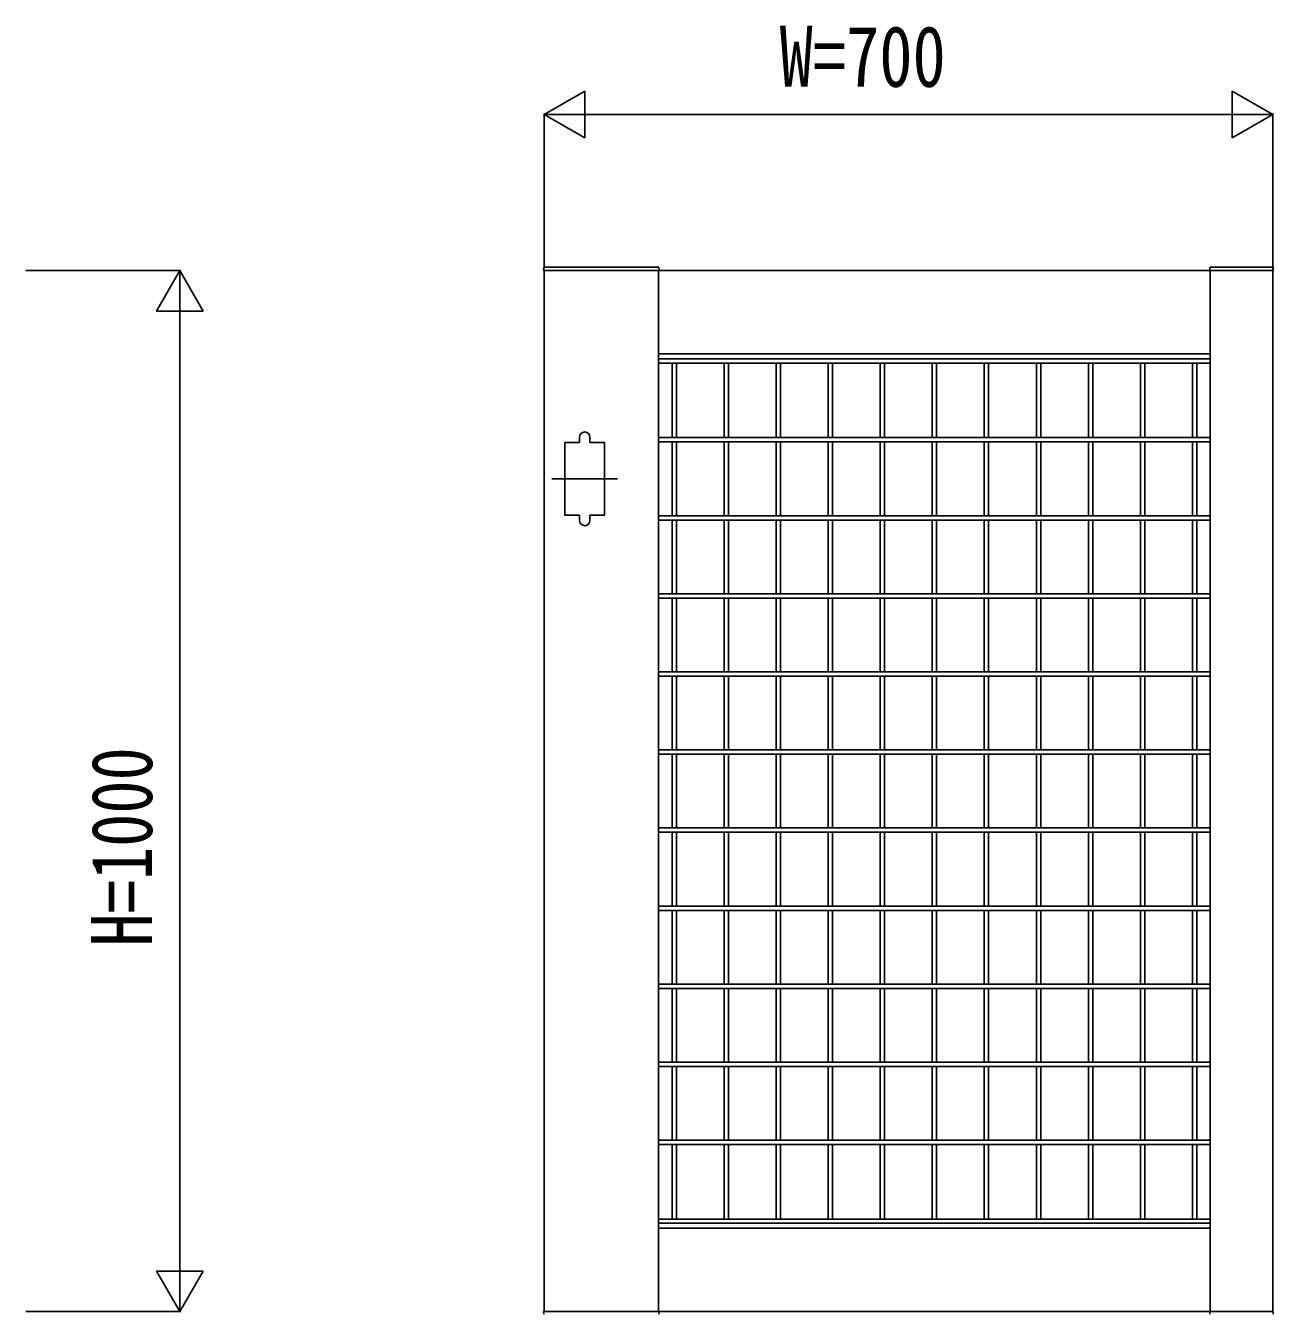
# Model space of a CAD drawing. Units: millimetres, scale not verified. Extents: x -8410 to 8410, y -5940 to 5940.
# Drawn here: x -1208 to -9, y 2347 to 3585 of the extents above; entities that cross this region are included whole.
import ezdxf
from ezdxf.enums import TextEntityAlignment as Align

# ---------------------------------------------------------------- set-up
doc = ezdxf.new("R2010")
doc.units = ezdxf.units.MM
doc.header["$LTSCALE"] = 30
doc.layers.add('0-2_YKK_A1', color=4, linetype='Continuous')
doc.layers.add('0-3_YKK_D', color=6, linetype='Continuous')
doc.styles.add('ＭＳ ゴシック', font='')
doc.styles.get('ＭＳ ゴシック').set_extended_font_data('MS Gothic')

msp = doc.modelspace()

# ---------------------------------------------------------------- linework, layer by layer
at = {"layer": '0-2_YKK_A1'}
for p, q in [((-710.33, 3352.55), (-710.46, 3350)), ((-710.46, 3350), (-599.46, 3350)), ((-709.33, 3353.5), (-600.59, 3353.5)), ((-599.96, 2350), (-599.96, 3350)), ((-599.59, 3352.55), (-599.46, 3350)), ((-70.33, 3352.55), (-70.46, 3350)), ((-9.46, 3350), (-70.46, 3350)), ((-69.96, 2350), (-69.96, 3350)), ((-10.59, 3353.5), (-69.33, 3353.5)), ((-9.59, 3352.55), (-9.46, 3350)), ((-69.96, 3270), (-599.96, 3270)), ((-599.96, 3265.2), (-69.96, 3265.2)), ((-599.96, 3261.2), (-69.96, 3261.2)), ((-587.06, 3189.6), (-587.06, 3261.2)), ((-582.86, 3189.6), (-582.86, 3261.2)), ((-537.06, 3189.6), (-537.06, 3261.2)), ((-532.86, 3189.6), (-532.86, 3261.2)), ((-487.06, 3189.6), (-487.06, 3261.2)), ((-482.86, 3189.6), (-482.86, 3261.2)), ((-437.06, 3189.6), (-437.06, 3261.2)), ((-432.86, 3189.6), (-432.86, 3261.2)), ((-387.06, 3189.6), (-387.06, 3261.2)), ((-382.86, 3189.6), (-382.86, 3261.2)), ((-337.06, 3189.6), (-337.06, 3261.2)), ((-332.86, 3189.6), (-332.86, 3261.2)), ((-287.06, 3189.6), (-287.06, 3261.2)), ((-282.86, 3189.6), (-282.86, 3261.2)), ((-237.06, 3189.6), (-237.06, 3261.2)), ((-232.86, 3189.6), (-232.86, 3261.2)), ((-187.06, 3189.6), (-187.06, 3261.2)), ((-182.86, 3189.6), (-182.86, 3261.2)), ((-137.06, 3189.6), (-137.06, 3261.2)), ((-132.86, 3189.6), (-132.86, 3261.2)), ((-87.06, 3189.6), (-87.06, 3261.2)), ((-82.86, 3189.6), (-82.86, 3261.2)), ((-675.96, 3185), (-675.96, 3190)), ((-665.96, 3185), (-665.96, 3190)), ((-599.96, 3189.6), (-69.96, 3189.6)), ((-599.96, 3185.4), (-69.96, 3185.4)), ((-587.06, 3185.4), (-587.06, 3114.6)), ((-582.86, 3185.4), (-582.86, 3114.6)), ((-537.06, 3185.4), (-537.06, 3114.6)), ((-532.86, 3185.4), (-532.86, 3114.6)), ((-487.06, 3185.4), (-487.06, 3114.6)), ((-482.86, 3185.4), (-482.86, 3114.6)), ((-437.06, 3185.4), (-437.06, 3114.6)), ((-432.86, 3185.4), (-432.86, 3114.6)), ((-387.06, 3185.4), (-387.06, 3114.6)), ((-382.86, 3185.4), (-382.86, 3114.6)), ((-337.06, 3185.4), (-337.06, 3114.6)), ((-332.86, 3185.4), (-332.86, 3114.6)), ((-287.06, 3185.4), (-287.06, 3114.6)), ((-282.86, 3185.4), (-282.86, 3114.6)), ((-237.06, 3185.4), (-237.06, 3114.6)), ((-232.86, 3185.4), (-232.86, 3114.6)), ((-187.06, 3185.4), (-187.06, 3114.6)), ((-182.86, 3185.4), (-182.86, 3114.6)), ((-137.06, 3185.4), (-137.06, 3114.6)), ((-132.86, 3185.4), (-132.86, 3114.6)), ((-87.06, 3185.4), (-87.06, 3114.6)), ((-82.86, 3185.4), (-82.86, 3114.6)), ((-639.46, 3150), (-702.46, 3150)), ((-675.96, 3115), (-675.96, 3110)), ((-665.96, 3115), (-665.96, 3110)), ((-599.96, 3114.6), (-69.96, 3114.6)), ((-599.96, 3110.4), (-69.96, 3110.4)), ((-587.06, 3110.4), (-587.06, 3039.6)), ((-582.86, 3110.4), (-582.86, 3039.6)), ((-537.06, 3110.4), (-537.06, 3039.6)), ((-532.86, 3110.4), (-532.86, 3039.6)), ((-487.06, 3110.4), (-487.06, 3039.6)), ((-482.86, 3110.4), (-482.86, 3039.6)), ((-437.06, 3110.4), (-437.06, 3039.6)), ((-432.86, 3110.4), (-432.86, 3039.6)), ((-387.06, 3110.4), (-387.06, 3039.6)), ((-382.86, 3110.4), (-382.86, 3039.6)), ((-337.06, 3110.4), (-337.06, 3039.6)), ((-332.86, 3110.4), (-332.86, 3039.6)), ((-287.06, 3110.4), (-287.06, 3039.6)), ((-282.86, 3110.4), (-282.86, 3039.6)), ((-237.06, 3110.4), (-237.06, 3039.6)), ((-232.86, 3110.4), (-232.86, 3039.6)), ((-187.06, 3110.4), (-187.06, 3039.6)), ((-182.86, 3110.4), (-182.86, 3039.6)), ((-137.06, 3110.4), (-137.06, 3039.6)), ((-132.86, 3110.4), (-132.86, 3039.6)), ((-87.06, 3110.4), (-87.06, 3039.6)), ((-82.86, 3110.4), (-82.86, 3039.6)), ((-599.96, 3039.6), (-69.96, 3039.6)), ((-599.96, 3035.4), (-69.96, 3035.4)), ((-587.06, 3035.4), (-587.06, 2964.6)), ((-582.86, 3035.4), (-582.86, 2964.6)), ((-537.06, 3035.4), (-537.06, 2964.6)), ((-532.86, 3035.4), (-532.86, 2964.6)), ((-487.06, 3035.4), (-487.06, 2964.6)), ((-482.86, 3035.4), (-482.86, 2964.6)), ((-437.06, 3035.4), (-437.06, 2964.6)), ((-432.86, 3035.4), (-432.86, 2964.6)), ((-387.06, 3035.4), (-387.06, 2964.6)), ((-382.86, 3035.4), (-382.86, 2964.6)), ((-337.06, 3035.4), (-337.06, 2964.6)), ((-332.86, 3035.4), (-332.86, 2964.6)), ((-287.06, 3035.4), (-287.06, 2964.6)), ((-282.86, 3035.4), (-282.86, 2964.6)), ((-237.06, 3035.4), (-237.06, 2964.6)), ((-232.86, 3035.4), (-232.86, 2964.6)), ((-187.06, 3035.4), (-187.06, 2964.6)), ((-182.86, 3035.4), (-182.86, 2964.6)), ((-137.06, 3035.4), (-137.06, 2964.6)), ((-132.86, 3035.4), (-132.86, 2964.6)), ((-87.06, 3035.4), (-87.06, 2964.6)), ((-82.86, 3035.4), (-82.86, 2964.6)), ((-599.96, 2964.6), (-69.96, 2964.6)), ((-599.96, 2960.4), (-69.96, 2960.4)), ((-587.06, 2960.4), (-587.06, 2889.6)), ((-582.86, 2960.4), (-582.86, 2889.6)), ((-537.06, 2960.4), (-537.06, 2889.6)), ((-532.86, 2960.4), (-532.86, 2889.6)), ((-487.06, 2960.4), (-487.06, 2889.6)), ((-482.86, 2960.4), (-482.86, 2889.6)), ((-437.06, 2960.4), (-437.06, 2889.6)), ((-432.86, 2960.4), (-432.86, 2889.6)), ((-387.06, 2960.4), (-387.06, 2889.6)), ((-382.86, 2960.4), (-382.86, 2889.6)), ((-337.06, 2960.4), (-337.06, 2889.6)), ((-332.86, 2960.4), (-332.86, 2889.6)), ((-287.06, 2960.4), (-287.06, 2889.6)), ((-282.86, 2960.4), (-282.86, 2889.6)), ((-237.06, 2960.4), (-237.06, 2889.6)), ((-232.86, 2960.4), (-232.86, 2889.6)), ((-187.06, 2960.4), (-187.06, 2889.6)), ((-182.86, 2960.4), (-182.86, 2889.6)), ((-137.06, 2960.4), (-137.06, 2889.6)), ((-132.86, 2960.4), (-132.86, 2889.6)), ((-87.06, 2960.4), (-87.06, 2889.6)), ((-82.86, 2960.4), (-82.86, 2889.6)), ((-599.96, 2889.6), (-69.96, 2889.6)), ((-599.96, 2885.4), (-69.96, 2885.4)), ((-587.06, 2885.4), (-587.06, 2814.6)), ((-582.86, 2885.4), (-582.86, 2814.6)), ((-537.06, 2885.4), (-537.06, 2814.6)), ((-532.86, 2885.4), (-532.86, 2814.6)), ((-487.06, 2885.4), (-487.06, 2814.6)), ((-482.86, 2885.4), (-482.86, 2814.6)), ((-437.06, 2885.4), (-437.06, 2814.6)), ((-432.86, 2885.4), (-432.86, 2814.6)), ((-387.06, 2885.4), (-387.06, 2814.6)), ((-382.86, 2885.4), (-382.86, 2814.6)), ((-337.06, 2885.4), (-337.06, 2814.6)), ((-332.86, 2885.4), (-332.86, 2814.6)), ((-287.06, 2885.4), (-287.06, 2814.6)), ((-282.86, 2885.4), (-282.86, 2814.6)), ((-237.06, 2885.4), (-237.06, 2814.6)), ((-232.86, 2885.4), (-232.86, 2814.6)), ((-187.06, 2885.4), (-187.06, 2814.6)), ((-182.86, 2885.4), (-182.86, 2814.6)), ((-137.06, 2885.4), (-137.06, 2814.6)), ((-132.86, 2885.4), (-132.86, 2814.6)), ((-87.06, 2885.4), (-87.06, 2814.6)), ((-82.86, 2885.4), (-82.86, 2814.6)), ((-599.96, 2814.6), (-69.96, 2814.6)), ((-599.96, 2810.4), (-69.96, 2810.4)), ((-587.06, 2810.4), (-587.06, 2739.6)), ((-582.86, 2810.4), (-582.86, 2739.6)), ((-537.06, 2810.4), (-537.06, 2739.6)), ((-532.86, 2810.4), (-532.86, 2739.6)), ((-487.06, 2810.4), (-487.06, 2739.6)), ((-482.86, 2810.4), (-482.86, 2739.6)), ((-437.06, 2810.4), (-437.06, 2739.6)), ((-432.86, 2810.4), (-432.86, 2739.6)), ((-387.06, 2810.4), (-387.06, 2739.6)), ((-382.86, 2810.4), (-382.86, 2739.6)), ((-337.06, 2810.4), (-337.06, 2739.6)), ((-332.86, 2810.4), (-332.86, 2739.6)), ((-287.06, 2810.4), (-287.06, 2739.6)), ((-282.86, 2810.4), (-282.86, 2739.6)), ((-237.06, 2810.4), (-237.06, 2739.6)), ((-232.86, 2810.4), (-232.86, 2739.6)), ((-187.06, 2810.4), (-187.06, 2739.6)), ((-182.86, 2810.4), (-182.86, 2739.6)), ((-137.06, 2810.4), (-137.06, 2739.6)), ((-132.86, 2810.4), (-132.86, 2739.6)), ((-87.06, 2810.4), (-87.06, 2739.6)), ((-82.86, 2810.4), (-82.86, 2739.6)), ((-599.96, 2739.6), (-69.96, 2739.6)), ((-599.96, 2735.4), (-69.96, 2735.4)), ((-587.06, 2735.4), (-587.06, 2664.6)), ((-582.86, 2735.4), (-582.86, 2664.6)), ((-537.06, 2735.4), (-537.06, 2664.6)), ((-532.86, 2735.4), (-532.86, 2664.6)), ((-487.06, 2735.4), (-487.06, 2664.6)), ((-482.86, 2735.4), (-482.86, 2664.6)), ((-437.06, 2735.4), (-437.06, 2664.6)), ((-432.86, 2735.4), (-432.86, 2664.6)), ((-387.06, 2735.4), (-387.06, 2664.6)), ((-382.86, 2735.4), (-382.86, 2664.6)), ((-337.06, 2735.4), (-337.06, 2664.6)), ((-332.86, 2735.4), (-332.86, 2664.6)), ((-287.06, 2735.4), (-287.06, 2664.6)), ((-282.86, 2735.4), (-282.86, 2664.6)), ((-237.06, 2735.4), (-237.06, 2664.6)), ((-232.86, 2735.4), (-232.86, 2664.6)), ((-187.06, 2735.4), (-187.06, 2664.6)), ((-182.86, 2735.4), (-182.86, 2664.6)), ((-137.06, 2735.4), (-137.06, 2664.6)), ((-132.86, 2735.4), (-132.86, 2664.6)), ((-87.06, 2735.4), (-87.06, 2664.6)), ((-82.86, 2735.4), (-82.86, 2664.6)), ((-599.96, 2664.6), (-69.96, 2664.6)), ((-599.96, 2660.4), (-69.96, 2660.4)), ((-587.06, 2660.4), (-587.06, 2589.6)), ((-582.86, 2660.4), (-582.86, 2589.6)), ((-537.06, 2660.4), (-537.06, 2589.6)), ((-532.86, 2660.4), (-532.86, 2589.6)), ((-487.06, 2660.4), (-487.06, 2589.6)), ((-482.86, 2660.4), (-482.86, 2589.6)), ((-437.06, 2660.4), (-437.06, 2589.6)), ((-432.86, 2660.4), (-432.86, 2589.6)), ((-387.06, 2660.4), (-387.06, 2589.6)), ((-382.86, 2660.4), (-382.86, 2589.6)), ((-337.06, 2660.4), (-337.06, 2589.6)), ((-332.86, 2660.4), (-332.86, 2589.6)), ((-287.06, 2660.4), (-287.06, 2589.6)), ((-282.86, 2660.4), (-282.86, 2589.6)), ((-237.06, 2660.4), (-237.06, 2589.6)), ((-232.86, 2660.4), (-232.86, 2589.6)), ((-187.06, 2660.4), (-187.06, 2589.6)), ((-182.86, 2660.4), (-182.86, 2589.6)), ((-137.06, 2660.4), (-137.06, 2589.6)), ((-132.86, 2660.4), (-132.86, 2589.6)), ((-87.06, 2660.4), (-87.06, 2589.6)), ((-82.86, 2660.4), (-82.86, 2589.6)), ((-599.96, 2589.6), (-69.96, 2589.6)), ((-599.96, 2585.4), (-69.96, 2585.4)), ((-587.06, 2585.4), (-587.06, 2514.6)), ((-582.86, 2585.4), (-582.86, 2514.6)), ((-537.06, 2585.4), (-537.06, 2514.6)), ((-532.86, 2585.4), (-532.86, 2514.6)), ((-487.06, 2585.4), (-487.06, 2514.6)), ((-482.86, 2585.4), (-482.86, 2514.6)), ((-437.06, 2585.4), (-437.06, 2514.6)), ((-432.86, 2585.4), (-432.86, 2514.6)), ((-387.06, 2585.4), (-387.06, 2514.6)), ((-382.86, 2585.4), (-382.86, 2514.6)), ((-337.06, 2585.4), (-337.06, 2514.6)), ((-332.86, 2585.4), (-332.86, 2514.6)), ((-287.06, 2585.4), (-287.06, 2514.6)), ((-282.86, 2585.4), (-282.86, 2514.6)), ((-237.06, 2585.4), (-237.06, 2514.6)), ((-232.86, 2585.4), (-232.86, 2514.6)), ((-187.06, 2585.4), (-187.06, 2514.6)), ((-182.86, 2585.4), (-182.86, 2514.6)), ((-137.06, 2585.4), (-137.06, 2514.6)), ((-132.86, 2585.4), (-132.86, 2514.6)), ((-87.06, 2585.4), (-87.06, 2514.6)), ((-82.86, 2585.4), (-82.86, 2514.6)), ((-599.96, 2514.6), (-69.96, 2514.6)), ((-599.96, 2510.4), (-69.96, 2510.4)), ((-587.06, 2510.4), (-587.06, 2438.8)), ((-582.86, 2510.4), (-582.86, 2438.8)), ((-537.06, 2510.4), (-537.06, 2438.8)), ((-532.86, 2510.4), (-532.86, 2438.8)), ((-487.06, 2510.4), (-487.06, 2438.8)), ((-482.86, 2510.4), (-482.86, 2438.8)), ((-437.06, 2510.4), (-437.06, 2438.8)), ((-432.86, 2510.4), (-432.86, 2438.8)), ((-387.06, 2510.4), (-387.06, 2438.8)), ((-382.86, 2510.4), (-382.86, 2438.8)), ((-337.06, 2510.4), (-337.06, 2438.8)), ((-332.86, 2510.4), (-332.86, 2438.8)), ((-287.06, 2510.4), (-287.06, 2438.8)), ((-282.86, 2510.4), (-282.86, 2438.8)), ((-237.06, 2510.4), (-237.06, 2438.8)), ((-232.86, 2510.4), (-232.86, 2438.8)), ((-187.06, 2510.4), (-187.06, 2438.8)), ((-182.86, 2510.4), (-182.86, 2438.8)), ((-137.06, 2510.4), (-137.06, 2438.8)), ((-132.86, 2510.4), (-132.86, 2438.8)), ((-87.06, 2510.4), (-87.06, 2438.8)), ((-82.86, 2510.4), (-82.86, 2438.8)), ((-599.96, 2438.8), (-69.96, 2438.8)), ((-599.96, 2434.8), (-69.96, 2434.8)), ((-69.96, 2430), (-599.96, 2430)), ((-710.46, 2350), (-599.46, 2350)), ((-710.33, 2347.45), (-710.46, 2350)), ((-599.59, 2347.45), (-599.46, 2350)), ((-9.46, 2350), (-70.46, 2350)), ((-70.33, 2347.45), (-70.46, 2350)), ((-9.59, 2347.45), (-9.46, 2350))]:
    msp.add_line(p, q, dxfattribs=at)
msp.add_lwpolyline([(-9.96, 2350), (-9.96, 3350), (-709.96, 3350), (-709.96, 2350)], close=True, dxfattribs=at)
for points in [[(-675.96, 3185), (-689.96, 3185), (-689.96, 3115), (-675.96, 3115)], [(-665.96, 3115), (-651.96, 3115), (-651.96, 3185), (-665.96, 3185)]]:
    msp.add_lwpolyline(points, dxfattribs=at)
for centre, radius, start, end in [((-709.33, 3352.5), 1, 90, 177), ((-600.59, 3352.5), 1, 3, 90), ((-69.33, 3352.5), 1, 90, 177), ((-10.59, 3352.5), 1, 3, 90), ((-670.96, 3190), 5, 0, 180), ((-670.96, 3110), 5, 180, 0)]:
    msp.add_arc(centre, radius, start, end, dxfattribs=at)
at = {"layer": '0-3_YKK_D'}
for p, q in [((-709.96, 3500), (-670.99, 3522.5)), ((-670.99, 3477.5), (-670.99, 3522.5)), ((-9.96, 3500), (-48.93, 3522.5)), ((-48.93, 3522.5), (-48.93, 3477.5)), ((-709.96, 3352), (-709.96, 3501)), ((-709.96, 3500), (-670.99, 3477.5)), ((-709.96, 3500), (-632.02, 3500)), ((-664.96, 3500), (-54.96, 3500)), ((-9.96, 3500), (-87.9, 3500)), ((-9.96, 3500), (-48.93, 3477.5)), ((-9.96, 3352), (-9.96, 3501)), ((-1207.96, 3350), (-1058.96, 3350)), ((-1059.96, 3350), (-1082.46, 3311.03)), ((-1059.96, 3350), (-1037.46, 3311.03)), ((-1059.96, 3350), (-1059.96, 3272.06)), ((-1082.46, 3311.03), (-1037.46, 3311.03)), ((-1059.96, 2395), (-1059.96, 3305)), ((-1059.96, 2350), (-1059.96, 2427.94)), ((-1059.96, 2350), (-1082.46, 2388.97)), ((-1037.46, 2388.97), (-1082.46, 2388.97)), ((-1059.96, 2350), (-1037.46, 2388.97)), ((-1207.96, 2350), (-1058.96, 2350))]:
    msp.add_line(p, q, dxfattribs=at)

# ---------------------------------------------------------------- texts
at = {"layer": '0-3_YKK_D', "style": 'ＭＳ ゴシック', "width": 0.8}
msp.add_text('W=700', height=58.65, dxfattribs=at).set_placement((-483.69, 3509), align=Align.BOTTOM_LEFT)
msp.add_text('H=1000', height=58.65, rotation=90, dxfattribs=at).set_placement((-1068.96, 2700.67), align=Align.BOTTOM_LEFT)

doc.saveas('drawing.dxf')
